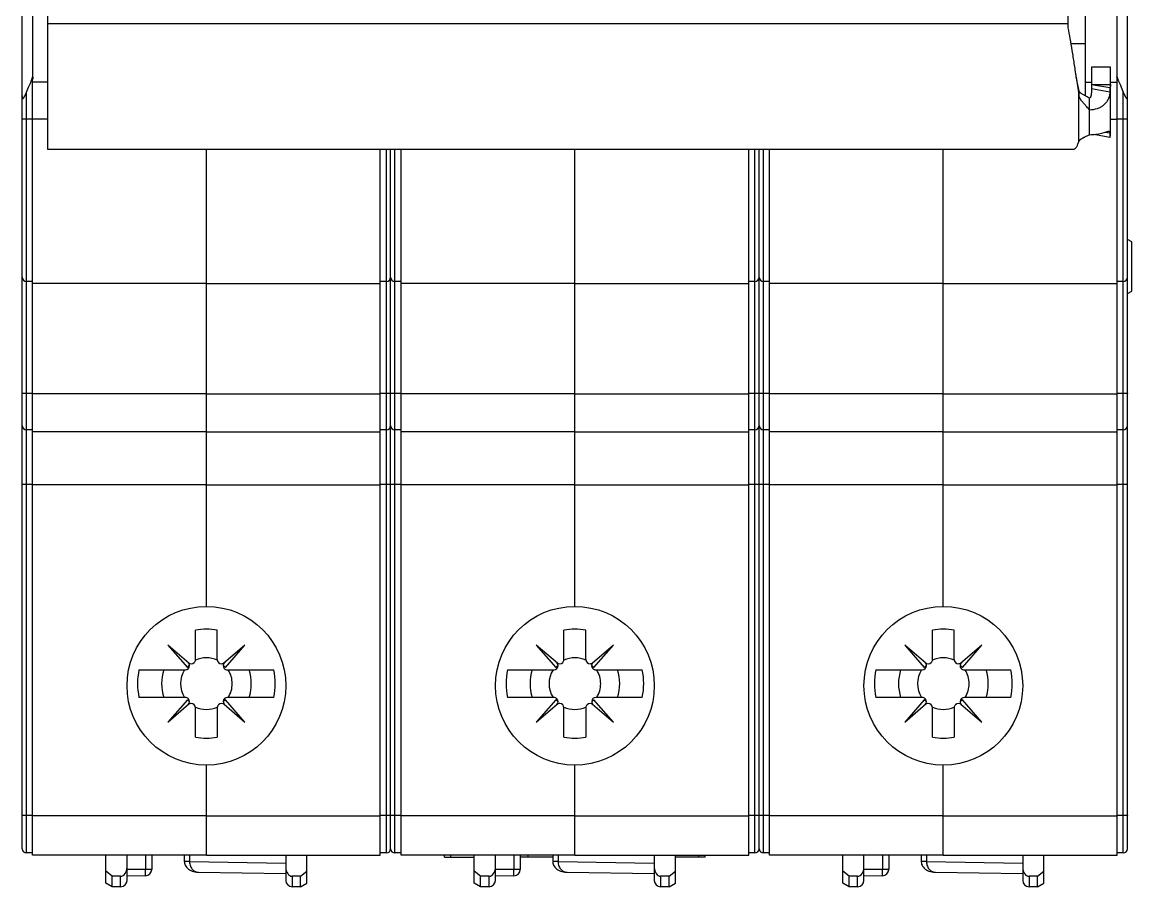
# Model space of a CAD drawing. Header units: millimetres. Extents: x 333.3 to 385.7, y 175.8 to 263.8.
# Drawn here: x 333.3 to 385.7, y 175.8 to 216.7 of the extents above; entities that cross this region are included whole.
import ezdxf

# ---------------------------------------------------------------- set-up
doc = ezdxf.new("R2010")
doc.units = ezdxf.units.MM
doc.header["$MEASUREMENT"] = 0
doc.layers.get('0').update_dxf_attribs({"lineweight": 0})
for name, color, linetype, lineweight in [('02_PLANES', 7, 'Continuous', 0), ('03_AXES', 7, 'Continuous', 0), ('09_ROUNDS', 7, 'Continuous', 0), ('10_CHAMFER', 7, 'Continuous', 0)]:
    doc.layers.add(name, color=color, linetype=linetype, lineweight=lineweight)

msp = doc.modelspace()

# ---------------------------------------------------------------- linework, layer by layer
at = {"color": 7, "lineweight": 25}
for p, q in [((333.338, 177.598), (333.338, 261.998)), ((333.838, 214.072), (333.838, 225.523)), ((382.738, 216.575), (334.538, 216.575)), ((383.838, 214.534), (383.838, 213.716)), ((384.738, 214.534), (383.838, 214.534)), ((333.828, 213.915), (333.787, 213.915)), ((333.828, 177.298), (333.828, 214.058)), ((334.538, 213.824), (333.828, 213.824)), ((333.538, 177.398), (333.538, 213.343)), ((383.238, 213.226), (383.238, 213.447)), ((383.246, 213.416), (383.238, 213.447)), ((383.246, 213.181), (383.246, 213.416)), ((383.835, 213.698), (383.835, 213.504)), ((384.7, 213.544), (383.835, 213.698)), ((384.7, 213.349), (383.835, 213.504)), ((383.838, 213.716), (384.738, 213.716)), ((383.738, 212.503), (383.738, 213.07)), ((333.828, 212.067), (333.538, 212.067)), ((334.538, 212.063), (333.828, 212.063)), ((384.7, 211.212), (383.946, 211.347)), ((384.7, 211.406), (384.465, 211.448)), ((350.738, 177.598), (350.738, 210.66)), ((350.938, 177.398), (350.938, 210.66)), ((351.228, 177.298), (351.228, 210.66)), ((368.138, 177.598), (368.138, 210.66)), ((368.338, 177.398), (368.338, 210.66)), ((368.628, 177.298), (368.628, 210.66)), ((333.828, 204.398), (333.538, 204.398)), ((351.228, 204.398), (350.938, 204.398)), ((368.628, 204.398), (368.338, 204.398)), ((342.038, 204.298), (333.828, 204.298)), ((359.438, 204.298), (351.228, 204.298)), ((376.838, 204.298), (368.628, 204.298)), ((333.828, 199.101), (333.538, 199.101)), ((342.038, 199.09), (333.828, 199.09)), ((351.228, 199.101), (350.938, 199.101)), ((359.438, 199.09), (351.228, 199.09)), ((368.628, 199.101), (368.338, 199.101)), ((376.838, 199.09), (368.628, 199.09)), ((333.828, 197.398), (333.538, 197.398)), ((342.038, 197.298), (333.828, 197.298)), ((351.228, 197.398), (350.938, 197.398)), ((359.438, 197.298), (351.228, 197.298)), ((368.628, 197.398), (368.338, 197.398)), ((376.838, 197.298), (368.628, 197.298)), ((333.828, 194.801), (333.538, 194.801)), ((342.038, 194.798), (333.828, 194.798)), ((351.228, 194.801), (350.938, 194.801)), ((359.438, 194.798), (351.228, 194.798)), ((368.628, 194.801), (368.338, 194.801)), ((376.838, 194.798), (368.628, 194.798)), ((341.21, 186.359), (340.218, 187.219)), ((340.218, 187.219), (341.137, 186.158)), ((343.859, 187.219), (342.852, 186.346)), ((342.94, 186.158), (343.859, 187.219)), ((358.61, 186.359), (357.618, 187.219)), ((357.618, 187.219), (358.537, 186.158)), ((361.259, 187.219), (360.252, 186.346)), ((360.34, 186.158), (361.259, 187.219)), ((376.01, 186.359), (375.018, 187.219)), ((375.018, 187.219), (375.937, 186.158)), ((378.659, 187.219), (377.652, 186.346)), ((377.74, 186.158), (378.659, 187.219)), ((341.137, 186.158), (341.243, 186.264)), ((342.828, 186.27), (342.94, 186.158)), ((358.537, 186.158), (358.643, 186.264)), ((360.228, 186.27), (360.34, 186.158)), ((375.937, 186.158), (376.043, 186.264)), ((377.628, 186.27), (377.74, 186.158)), ((341.137, 184.638), (340.218, 183.577)), ((341.243, 184.532), (341.137, 184.638)), ((342.94, 184.638), (342.835, 184.532)), ((343.859, 183.577), (342.94, 184.638)), ((358.537, 184.638), (357.618, 183.577)), ((358.643, 184.532), (358.537, 184.638)), ((360.34, 184.638), (360.235, 184.532)), ((361.259, 183.577), (360.34, 184.638)), ((375.937, 184.638), (375.018, 183.577)), ((376.043, 184.532), (375.937, 184.638)), ((377.74, 184.638), (377.635, 184.532)), ((378.659, 183.577), (377.74, 184.638)), ((340.218, 183.577), (341.21, 184.437)), ((342.869, 184.436), (343.859, 183.577)), ((357.618, 183.577), (358.61, 184.437)), ((360.269, 184.436), (361.259, 183.577)), ((375.018, 183.577), (376.01, 184.437)), ((377.669, 184.436), (378.659, 183.577)), ((333.828, 179.165), (333.538, 179.165)), ((342.038, 179.158), (333.828, 179.158)), ((351.228, 179.165), (350.938, 179.165)), ((359.438, 179.158), (351.228, 179.158)), ((368.628, 179.165), (368.338, 179.165)), ((376.838, 179.158), (368.628, 179.158)), ((333.828, 177.398), (333.538, 177.398)), ((342.038, 177.298), (333.828, 177.298)), ((351.228, 177.398), (350.938, 177.398)), ((359.438, 177.298), (351.228, 177.298)), ((368.628, 177.398), (368.338, 177.398)), ((376.838, 177.298), (368.628, 177.298))]:
    msp.add_line(p, q, dxfattribs=at)
at = {"color": 3, "lineweight": 25}
for p, q in [((334.538, 218.078), (334.538, 210.66)), ((382.738, 216.39), (382.738, 218.078)), ((384.738, 211.384), (384.738, 214.534)), ((384.7, 213.544), (384.7, 213.349)), ((383.246, 213.181), (383.238, 213.226)), ((383.238, 211.01), (383.238, 213.226)), ((383.738, 211.338), (383.738, 212.503)), ((384.7, 211.406), (384.7, 211.212)), ((334.538, 210.66), (383.01, 210.66))]:
    msp.add_line(p, q, dxfattribs=at)
for points, knots in [([(383.115, 214.06), (383.084, 214.273), (383.052, 214.486), (383.021, 214.698), (382.99, 214.903), (382.959, 215.108), (382.927, 215.313), (382.897, 215.504), (382.866, 215.694), (382.833, 215.884), (382.803, 216.053), (382.772, 216.222), (382.738, 216.39)], [0, 0, 0, 0, 1, 1, 1, 2, 2, 2, 3, 3, 3, 4, 4, 4, 4]), ([(384.7, 213.349), (384.7, 213.336), (384.7, 213.323), (384.699, 213.31), (384.698, 213.296), (384.696, 213.282), (384.694, 213.267), (384.69, 213.237), (384.685, 213.207), (384.678, 213.177), (384.671, 213.147), (384.662, 213.118), (384.652, 213.089), (384.642, 213.061), (384.631, 213.033), (384.618, 213.006), (384.593, 212.953), (384.563, 212.903), (384.527, 212.857), (384.491, 212.812), (384.451, 212.77), (384.407, 212.733), (384.362, 212.695), (384.314, 212.662), (384.263, 212.634), (384.21, 212.605), (384.156, 212.581), (384.099, 212.562), (383.983, 212.523), (383.86, 212.503), (383.738, 212.503)], [0, 0, 0, 0, 1, 1, 1, 2, 2, 2, 3, 3, 3, 4, 4, 4, 5, 5, 5, 6, 6, 6, 7, 7, 7, 8, 8, 8, 9, 9, 9, 10, 10, 10, 10]), ([(384.738, 213.716), (384.738, 213.687), (384.735, 213.657), (384.729, 213.629), (384.722, 213.599), (384.713, 213.571), (384.7, 213.544)], [0, 0, 0, 0, 1, 1, 1, 2, 2, 2, 2]), ([(383.738, 212.503), (383.709, 212.54), (383.68, 212.577), (383.65, 212.613), (383.63, 212.636), (383.61, 212.66), (383.59, 212.683), (383.577, 212.698), (383.564, 212.713), (383.55, 212.728), (383.541, 212.739), (383.531, 212.75), (383.522, 212.76), (383.51, 212.773), (383.498, 212.787), (383.487, 212.8), (383.47, 212.819), (383.454, 212.838), (383.437, 212.857), (383.422, 212.874), (383.407, 212.892), (383.392, 212.909), (383.386, 212.916), (383.381, 212.922), (383.376, 212.928), (383.372, 212.933), (383.367, 212.938), (383.363, 212.943), (383.355, 212.954), (383.347, 212.964), (383.339, 212.975), (383.331, 212.987), (383.322, 212.998), (383.315, 213.01), (383.309, 213.02), (383.303, 213.03), (383.297, 213.04), (383.291, 213.052), (383.284, 213.065), (383.279, 213.077), (383.273, 213.09), (383.268, 213.103), (383.263, 213.116), (383.26, 213.125), (383.256, 213.134), (383.254, 213.144), (383.252, 213.151), (383.25, 213.158), (383.249, 213.165), (383.248, 213.17), (383.247, 213.176), (383.246, 213.181)], [0, 0, 0, 0, 1, 1, 1, 2, 2, 2, 3, 3, 3, 4, 4, 4, 5, 5, 5, 6, 6, 6, 7, 7, 7, 8, 8, 8, 9, 9, 9, 10, 10, 10, 11, 11, 11, 12, 12, 12, 13, 13, 13, 14, 14, 14, 15, 15, 15, 16, 16, 16, 17, 17, 17, 17]), ([(383.246, 211.031), (383.251, 211.044), (383.258, 211.056), (383.267, 211.067), (383.273, 211.075), (383.279, 211.081), (383.285, 211.088), (383.292, 211.095), (383.299, 211.101), (383.306, 211.107), (383.313, 211.113), (383.32, 211.118), (383.327, 211.123), (383.335, 211.128), (383.342, 211.134), (383.35, 211.139), (383.36, 211.145), (383.369, 211.15), (383.378, 211.155), (383.389, 211.161), (383.399, 211.167), (383.409, 211.173), (383.421, 211.179), (383.432, 211.186), (383.444, 211.192), (383.455, 211.198), (383.466, 211.204), (383.477, 211.209), (383.485, 211.214), (383.494, 211.218), (383.502, 211.222), (383.51, 211.226), (383.518, 211.23), (383.526, 211.234), (383.546, 211.244), (383.567, 211.255), (383.588, 211.265), (383.638, 211.29), (383.688, 211.314), (383.738, 211.338)], [0, 0, 0, 0, 1, 1, 1, 2, 2, 2, 3, 3, 3, 4, 4, 4, 5, 5, 5, 6, 6, 6, 7, 7, 7, 8, 8, 8, 9, 9, 9, 10, 10, 10, 11, 11, 11, 12, 12, 12, 13, 13, 13, 13]), ([(383.738, 211.338), (383.79, 211.338), (383.842, 211.339), (383.893, 211.343), (383.943, 211.346), (383.993, 211.35), (384.043, 211.356), (384.091, 211.362), (384.139, 211.37), (384.186, 211.378), (384.23, 211.387), (384.273, 211.396), (384.317, 211.407), (384.356, 211.416), (384.394, 211.427), (384.433, 211.438), (384.465, 211.448), (384.498, 211.459), (384.531, 211.469), (384.545, 211.474), (384.558, 211.478), (384.572, 211.483), (384.584, 211.486), (384.596, 211.49), (384.609, 211.493), (384.619, 211.496), (384.629, 211.498), (384.639, 211.499), (384.648, 211.5), (384.656, 211.5), (384.664, 211.498)], [0, 0, 0, 0, 1, 1, 1, 2, 2, 2, 3, 3, 3, 4, 4, 4, 5, 5, 5, 6, 6, 6, 7, 7, 7, 8, 8, 8, 9, 9, 9, 10, 10, 10, 10]), ([(384.664, 211.498), (384.67, 211.496), (384.675, 211.494), (384.679, 211.49), (384.684, 211.486), (384.688, 211.48), (384.691, 211.474), (384.692, 211.47), (384.694, 211.466), (384.695, 211.462), (384.696, 211.457), (384.697, 211.452), (384.698, 211.446), (384.7, 211.433), (384.7, 211.42), (384.7, 211.406)], [0, 0, 0, 0, 1, 1, 1, 2, 2, 2, 3, 3, 3, 4, 4, 4, 5, 5, 5, 5]), ([(384.7, 211.212), (384.713, 211.239), (384.722, 211.268), (384.729, 211.297), (384.735, 211.326), (384.738, 211.355), (384.738, 211.384)], [0, 0, 0, 0, 1, 1, 1, 2, 2, 2, 2]), ([(383.01, 210.66), (383.02, 210.66), (383.03, 210.662), (383.039, 210.666), (383.049, 210.67), (383.059, 210.676), (383.067, 210.683), (383.078, 210.691), (383.087, 210.7), (383.096, 210.71), (383.106, 210.722), (383.116, 210.735), (383.124, 210.749), (383.135, 210.765), (383.144, 210.781), (383.153, 210.798), (383.163, 210.818), (383.173, 210.838), (383.181, 210.858), (383.192, 210.882), (383.201, 210.905), (383.21, 210.929), (383.22, 210.956), (383.229, 210.983), (383.238, 211.01)], [0, 0, 0, 0, 1, 1, 1, 2, 2, 2, 3, 3, 3, 4, 4, 4, 5, 5, 5, 6, 6, 6, 7, 7, 7, 8, 8, 8, 8])]:
    msp.add_open_spline(points, degree=3, knots=knots, dxfattribs=at)
at = {"color": 7, "lineweight": 25}
for points, knots in [([(333.538, 213.343), (333.582, 213.454), (333.63, 213.563), (333.678, 213.672), (333.698, 213.716), (333.718, 213.761), (333.739, 213.805), (333.755, 213.842), (333.772, 213.879), (333.787, 213.915)], [0, 0, 0, 0, 1, 1, 1, 2, 2, 2, 3, 3, 3, 3]), ([(333.787, 213.915), (333.792, 213.927), (333.797, 213.938), (333.801, 213.95), (333.813, 213.985), (333.822, 214.021), (333.828, 214.058)], [0, 0, 0, 0, 1, 1, 1, 2, 2, 2, 2]), ([(333.838, 214.072), (333.838, 214.061), (333.838, 214.05), (333.838, 214.04), (333.837, 214.008), (333.834, 213.977), (333.828, 213.946)], [0, 0, 0, 0, 1, 1, 1, 2, 2, 2, 2]), ([(383.238, 213.447), (383.228, 213.497), (383.218, 213.548), (383.208, 213.598), (383.176, 213.752), (383.146, 213.906), (383.115, 214.06)], [0, 0, 0, 0, 1, 1, 1, 2, 2, 2, 2]), ([(333.338, 213.192), (333.338, 213.166), (333.339, 213.14), (333.343, 213.114), (333.345, 213.102), (333.348, 213.09), (333.352, 213.078), (333.354, 213.073), (333.356, 213.068), (333.359, 213.064), (333.362, 213.06), (333.365, 213.057), (333.369, 213.055), (333.37, 213.054), (333.372, 213.053), (333.374, 213.053), (333.376, 213.053), (333.377, 213.053), (333.379, 213.053), (333.383, 213.054), (333.386, 213.055), (333.389, 213.057), (333.393, 213.059), (333.396, 213.062), (333.399, 213.064), (333.402, 213.067), (333.405, 213.07), (333.407, 213.074), (333.41, 213.077), (333.413, 213.081), (333.416, 213.084), (333.418, 213.088), (333.421, 213.092), (333.424, 213.096), (333.429, 213.104), (333.434, 213.112), (333.439, 213.12), (333.443, 213.129), (333.448, 213.138), (333.453, 213.147), (333.457, 213.155), (333.462, 213.165), (333.466, 213.174), (333.47, 213.183), (333.475, 213.192), (333.479, 213.201), (333.483, 213.21), (333.487, 213.22), (333.491, 213.229), (333.5, 213.248), (333.508, 213.267), (333.515, 213.286), (333.523, 213.305), (333.531, 213.324), (333.538, 213.343)], [0, 0, 0, 0, 1, 1, 1, 2, 2, 2, 3, 3, 3, 4, 4, 4, 5, 5, 5, 6, 6, 6, 7, 7, 7, 8, 8, 8, 9, 9, 9, 10, 10, 10, 11, 11, 11, 12, 12, 12, 13, 13, 13, 14, 14, 14, 15, 15, 15, 16, 16, 16, 17, 17, 17, 18, 18, 18, 18]), ([(383.738, 213.07), (383.702, 213.091), (383.666, 213.111), (383.629, 213.131), (383.609, 213.141), (383.589, 213.152), (383.569, 213.163), (383.556, 213.169), (383.544, 213.176), (383.532, 213.182), (383.515, 213.191), (383.498, 213.199), (383.482, 213.208), (383.461, 213.219), (383.44, 213.231), (383.419, 213.242), (383.403, 213.251), (383.387, 213.26), (383.371, 213.269), (383.361, 213.276), (383.35, 213.282), (383.34, 213.29), (383.333, 213.295), (383.326, 213.301), (383.319, 213.306), (383.313, 213.311), (383.308, 213.316), (383.302, 213.322), (383.298, 213.326), (383.294, 213.33), (383.29, 213.335), (383.286, 213.338), (383.283, 213.342), (383.28, 213.346), (383.278, 213.35), (383.275, 213.353), (383.273, 213.356), (383.267, 213.365), (383.262, 213.375), (383.257, 213.384), (383.254, 213.39), (383.251, 213.397), (383.249, 213.403), (383.248, 213.405), (383.247, 213.408), (383.247, 213.41), (383.247, 213.412), (383.246, 213.414), (383.246, 213.416)], [0, 0, 0, 0, 1, 1, 1, 2, 2, 2, 3, 3, 3, 4, 4, 4, 5, 5, 5, 6, 6, 6, 7, 7, 7, 8, 8, 8, 9, 9, 9, 10, 10, 10, 11, 11, 11, 12, 12, 12, 13, 13, 13, 14, 14, 14, 15, 15, 15, 16, 16, 16, 16]), ([(383.835, 213.504), (383.835, 213.468), (383.834, 213.433), (383.833, 213.397), (383.833, 213.378), (383.832, 213.36), (383.831, 213.341), (383.83, 213.322), (383.829, 213.303), (383.827, 213.284), (383.825, 213.265), (383.823, 213.245), (383.821, 213.226), (383.819, 213.216), (383.817, 213.206), (383.816, 213.196), (383.814, 213.186), (383.811, 213.177), (383.809, 213.167), (383.806, 213.157), (383.803, 213.147), (383.8, 213.137), (383.796, 213.128), (383.792, 213.118), (383.787, 213.109), (383.784, 213.104), (383.782, 213.1), (383.779, 213.095), (383.775, 213.091), (383.772, 213.087), (383.768, 213.083), (383.764, 213.08), (383.76, 213.076), (383.755, 213.074), (383.75, 213.071), (383.744, 213.07), (383.738, 213.07)], [0, 0, 0, 0, 1, 1, 1, 2, 2, 2, 3, 3, 3, 4, 4, 4, 5, 5, 5, 6, 6, 6, 7, 7, 7, 8, 8, 8, 9, 9, 9, 10, 10, 10, 11, 11, 11, 12, 12, 12, 12]), ([(383.838, 213.716), (383.838, 213.714), (383.838, 213.713), (383.838, 213.711), (383.838, 213.707), (383.836, 213.702), (383.835, 213.698)], [0, 0, 0, 0, 1, 1, 1, 2, 2, 2, 2]), ([(333.538, 212.067), (333.525, 212.067), (333.512, 212.067), (333.499, 212.067), (333.487, 212.067), (333.474, 212.067), (333.462, 212.067), (333.45, 212.067), (333.439, 212.068), (333.427, 212.068), (333.417, 212.068), (333.407, 212.068), (333.397, 212.069), (333.393, 212.069), (333.388, 212.069), (333.384, 212.069), (333.38, 212.07), (333.376, 212.07), (333.372, 212.07), (333.369, 212.07), (333.365, 212.07), (333.362, 212.071), (333.359, 212.071), (333.356, 212.071), (333.354, 212.071), (333.351, 212.072), (333.349, 212.072), (333.347, 212.072), (333.345, 212.072), (333.344, 212.073), (333.342, 212.073), (333.341, 212.073), (333.341, 212.073), (333.339, 212.074), (333.339, 212.074), (333.338, 212.074), (333.338, 212.074)], [0, 0, 0, 0, 1, 1, 1, 2, 2, 2, 3, 3, 3, 4, 4, 4, 5, 5, 5, 6, 6, 6, 7, 7, 7, 8, 8, 8, 9, 9, 9, 10, 10, 10, 11, 11, 11, 12, 12, 12, 12]), ([(333.538, 199.101), (333.513, 199.101), (333.487, 199.101), (333.462, 199.102), (333.45, 199.103), (333.439, 199.103), (333.427, 199.104), (333.417, 199.105), (333.407, 199.106), (333.397, 199.107), (333.389, 199.108), (333.38, 199.109), (333.372, 199.11), (333.366, 199.111), (333.36, 199.112), (333.354, 199.113), (333.351, 199.114), (333.349, 199.115), (333.347, 199.115), (333.345, 199.116), (333.344, 199.117), (333.342, 199.117), (333.341, 199.118), (333.34, 199.118), (333.339, 199.119), (333.339, 199.12), (333.338, 199.121), (333.338, 199.121)], [0, 0, 0, 0, 1, 1, 1, 2, 2, 2, 3, 3, 3, 4, 4, 4, 5, 5, 5, 6, 6, 6, 7, 7, 7, 8, 8, 8, 9, 9, 9, 9]), ([(350.938, 199.101), (350.913, 199.101), (350.887, 199.101), (350.862, 199.102), (350.85, 199.103), (350.839, 199.103), (350.827, 199.104), (350.817, 199.105), (350.807, 199.106), (350.797, 199.107), (350.789, 199.108), (350.78, 199.109), (350.772, 199.11), (350.766, 199.111), (350.76, 199.112), (350.754, 199.113), (350.751, 199.114), (350.749, 199.115), (350.747, 199.115), (350.745, 199.116), (350.744, 199.117), (350.742, 199.117), (350.741, 199.118), (350.74, 199.118), (350.739, 199.119), (350.739, 199.12), (350.738, 199.121), (350.738, 199.121)], [0, 0, 0, 0, 1, 1, 1, 2, 2, 2, 3, 3, 3, 4, 4, 4, 5, 5, 5, 6, 6, 6, 7, 7, 7, 8, 8, 8, 9, 9, 9, 9]), ([(368.338, 199.101), (368.313, 199.101), (368.287, 199.101), (368.262, 199.102), (368.25, 199.103), (368.239, 199.103), (368.227, 199.104), (368.217, 199.105), (368.207, 199.106), (368.197, 199.107), (368.189, 199.108), (368.18, 199.109), (368.172, 199.11), (368.166, 199.111), (368.16, 199.112), (368.154, 199.113), (368.151, 199.114), (368.149, 199.115), (368.147, 199.115), (368.145, 199.116), (368.144, 199.117), (368.142, 199.117), (368.141, 199.118), (368.14, 199.118), (368.139, 199.119), (368.139, 199.12), (368.138, 199.121), (368.138, 199.121)], [0, 0, 0, 0, 1, 1, 1, 2, 2, 2, 3, 3, 3, 4, 4, 4, 5, 5, 5, 6, 6, 6, 7, 7, 7, 8, 8, 8, 9, 9, 9, 9]), ([(333.538, 194.801), (333.525, 194.801), (333.512, 194.801), (333.499, 194.801), (333.487, 194.802), (333.474, 194.802), (333.462, 194.802), (333.45, 194.802), (333.439, 194.802), (333.427, 194.803), (333.417, 194.803), (333.407, 194.803), (333.397, 194.803), (333.393, 194.804), (333.388, 194.804), (333.384, 194.804), (333.38, 194.804), (333.376, 194.804), (333.372, 194.804), (333.369, 194.805), (333.365, 194.805), (333.362, 194.805), (333.359, 194.805), (333.356, 194.805), (333.354, 194.806), (333.351, 194.806), (333.349, 194.806), (333.347, 194.806), (333.345, 194.806), (333.344, 194.807), (333.342, 194.807), (333.341, 194.807), (333.341, 194.807), (333.339, 194.808), (333.339, 194.808), (333.338, 194.808), (333.338, 194.808)], [0, 0, 0, 0, 1, 1, 1, 2, 2, 2, 3, 3, 3, 4, 4, 4, 5, 5, 5, 6, 6, 6, 7, 7, 7, 8, 8, 8, 9, 9, 9, 10, 10, 10, 11, 11, 11, 12, 12, 12, 12]), ([(350.938, 194.801), (350.925, 194.801), (350.912, 194.801), (350.899, 194.801), (350.887, 194.802), (350.874, 194.802), (350.862, 194.802), (350.85, 194.802), (350.839, 194.802), (350.827, 194.803), (350.817, 194.803), (350.807, 194.803), (350.797, 194.803), (350.793, 194.804), (350.788, 194.804), (350.784, 194.804), (350.78, 194.804), (350.776, 194.804), (350.772, 194.804), (350.769, 194.805), (350.765, 194.805), (350.762, 194.805), (350.759, 194.805), (350.756, 194.805), (350.754, 194.806), (350.751, 194.806), (350.749, 194.806), (350.747, 194.806), (350.745, 194.806), (350.744, 194.807), (350.742, 194.807), (350.741, 194.807), (350.741, 194.807), (350.739, 194.808), (350.739, 194.808), (350.738, 194.808), (350.738, 194.808)], [0, 0, 0, 0, 1, 1, 1, 2, 2, 2, 3, 3, 3, 4, 4, 4, 5, 5, 5, 6, 6, 6, 7, 7, 7, 8, 8, 8, 9, 9, 9, 10, 10, 10, 11, 11, 11, 12, 12, 12, 12]), ([(368.338, 194.801), (368.325, 194.801), (368.312, 194.801), (368.299, 194.801), (368.287, 194.802), (368.274, 194.802), (368.262, 194.802), (368.25, 194.802), (368.239, 194.802), (368.227, 194.803), (368.217, 194.803), (368.207, 194.803), (368.197, 194.803), (368.193, 194.804), (368.188, 194.804), (368.184, 194.804), (368.18, 194.804), (368.176, 194.804), (368.172, 194.804), (368.169, 194.805), (368.165, 194.805), (368.162, 194.805), (368.159, 194.805), (368.156, 194.805), (368.154, 194.806), (368.151, 194.806), (368.149, 194.806), (368.147, 194.806), (368.145, 194.806), (368.144, 194.807), (368.142, 194.807), (368.141, 194.807), (368.141, 194.807), (368.139, 194.808), (368.139, 194.808), (368.138, 194.808), (368.138, 194.808)], [0, 0, 0, 0, 1, 1, 1, 2, 2, 2, 3, 3, 3, 4, 4, 4, 5, 5, 5, 6, 6, 6, 7, 7, 7, 8, 8, 8, 9, 9, 9, 10, 10, 10, 11, 11, 11, 12, 12, 12, 12]), ([(341.043, 186.048), (341.154, 186.048), (341.243, 186.137), (341.243, 186.248), (341.243, 186.302), (341.222, 186.353), (341.183, 186.391)], [0, 0, 0, 0, 1, 1, 1, 2, 2, 2, 2]), ([(342.89, 186.394), (342.809, 186.318), (342.805, 186.192), (342.881, 186.111), (342.918, 186.071), (342.971, 186.048), (343.027, 186.048)], [0, 0, 0, 0, 1, 1, 1, 2, 2, 2, 2]), ([(358.443, 186.048), (358.554, 186.048), (358.643, 186.137), (358.643, 186.248), (358.643, 186.302), (358.622, 186.353), (358.583, 186.391)], [0, 0, 0, 0, 1, 1, 1, 2, 2, 2, 2]), ([(360.29, 186.394), (360.209, 186.318), (360.205, 186.192), (360.281, 186.111), (360.318, 186.071), (360.371, 186.048), (360.427, 186.048)], [0, 0, 0, 0, 1, 1, 1, 2, 2, 2, 2]), ([(375.843, 186.048), (375.954, 186.048), (376.043, 186.137), (376.043, 186.248), (376.043, 186.302), (376.022, 186.353), (375.983, 186.391)], [0, 0, 0, 0, 1, 1, 1, 2, 2, 2, 2]), ([(377.69, 186.394), (377.609, 186.318), (377.605, 186.192), (377.681, 186.111), (377.718, 186.071), (377.771, 186.048), (377.827, 186.048)], [0, 0, 0, 0, 1, 1, 1, 2, 2, 2, 2]), ([(341.183, 184.405), (341.262, 184.482), (341.264, 184.609), (341.186, 184.688), (341.149, 184.726), (341.097, 184.748), (341.043, 184.748)], [0, 0, 0, 0, 1, 1, 1, 2, 2, 2, 2]), ([(343.034, 184.748), (342.924, 184.748), (342.834, 184.658), (342.834, 184.548), (342.834, 184.494), (342.856, 184.443), (342.894, 184.405)], [0, 0, 0, 0, 1, 1, 1, 2, 2, 2, 2]), ([(358.583, 184.405), (358.662, 184.482), (358.664, 184.609), (358.586, 184.688), (358.549, 184.726), (358.497, 184.748), (358.443, 184.748)], [0, 0, 0, 0, 1, 1, 1, 2, 2, 2, 2]), ([(360.434, 184.748), (360.324, 184.748), (360.234, 184.658), (360.234, 184.548), (360.234, 184.494), (360.256, 184.443), (360.294, 184.405)], [0, 0, 0, 0, 1, 1, 1, 2, 2, 2, 2]), ([(375.983, 184.405), (376.062, 184.482), (376.064, 184.609), (375.986, 184.688), (375.949, 184.726), (375.897, 184.748), (375.843, 184.748)], [0, 0, 0, 0, 1, 1, 1, 2, 2, 2, 2]), ([(377.834, 184.748), (377.724, 184.748), (377.634, 184.658), (377.634, 184.548), (377.634, 184.494), (377.656, 184.443), (377.694, 184.405)], [0, 0, 0, 0, 1, 1, 1, 2, 2, 2, 2]), ([(333.538, 179.165), (333.525, 179.165), (333.512, 179.165), (333.499, 179.166), (333.487, 179.166), (333.474, 179.166), (333.462, 179.166), (333.45, 179.167), (333.439, 179.167), (333.427, 179.168), (333.417, 179.168), (333.407, 179.169), (333.397, 179.169), (333.389, 179.17), (333.38, 179.171), (333.372, 179.172), (333.366, 179.172), (333.36, 179.173), (333.354, 179.174), (333.351, 179.174), (333.349, 179.175), (333.347, 179.175), (333.345, 179.176), (333.344, 179.176), (333.342, 179.177), (333.341, 179.177), (333.34, 179.177), (333.339, 179.178), (333.339, 179.178), (333.338, 179.179), (333.338, 179.179)], [0, 0, 0, 0, 1, 1, 1, 2, 2, 2, 3, 3, 3, 4, 4, 4, 5, 5, 5, 6, 6, 6, 7, 7, 7, 8, 8, 8, 9, 9, 9, 10, 10, 10, 10]), ([(350.938, 179.165), (350.925, 179.165), (350.912, 179.165), (350.899, 179.166), (350.887, 179.166), (350.874, 179.166), (350.862, 179.166), (350.85, 179.167), (350.839, 179.167), (350.827, 179.168), (350.817, 179.168), (350.807, 179.169), (350.797, 179.169), (350.789, 179.17), (350.78, 179.171), (350.772, 179.172), (350.766, 179.172), (350.76, 179.173), (350.754, 179.174), (350.751, 179.174), (350.749, 179.175), (350.747, 179.175), (350.745, 179.176), (350.744, 179.176), (350.742, 179.177), (350.741, 179.177), (350.74, 179.177), (350.739, 179.178), (350.739, 179.178), (350.738, 179.179), (350.738, 179.179)], [0, 0, 0, 0, 1, 1, 1, 2, 2, 2, 3, 3, 3, 4, 4, 4, 5, 5, 5, 6, 6, 6, 7, 7, 7, 8, 8, 8, 9, 9, 9, 10, 10, 10, 10]), ([(368.338, 179.165), (368.325, 179.165), (368.312, 179.165), (368.299, 179.166), (368.287, 179.166), (368.274, 179.166), (368.262, 179.166), (368.25, 179.167), (368.239, 179.167), (368.227, 179.168), (368.217, 179.168), (368.207, 179.169), (368.197, 179.169), (368.189, 179.17), (368.18, 179.171), (368.172, 179.172), (368.166, 179.172), (368.16, 179.173), (368.154, 179.174), (368.151, 179.174), (368.149, 179.175), (368.147, 179.175), (368.145, 179.176), (368.144, 179.176), (368.142, 179.177), (368.141, 179.177), (368.14, 179.177), (368.139, 179.178), (368.139, 179.178), (368.138, 179.179), (368.138, 179.179)], [0, 0, 0, 0, 1, 1, 1, 2, 2, 2, 3, 3, 3, 4, 4, 4, 5, 5, 5, 6, 6, 6, 7, 7, 7, 8, 8, 8, 9, 9, 9, 10, 10, 10, 10])]:
    msp.add_open_spline(points, degree=3, knots=knots, dxfattribs=at)
at = {"color": 3, "lineweight": 25}
for points in [[(383.115, 214.06), (383.155, 213.782), (383.196, 213.504), (383.238, 213.226)], [(383.238, 211.01), (383.241, 211.017), (383.244, 211.024), (383.246, 211.031)]]:
    msp.add_open_spline(points, degree=3, dxfattribs=at)
at = {"color": 7, "lineweight": 25}
for points in [[(333.338, 204.598), (333.338, 204.487), (333.428, 204.398), (333.538, 204.398)], [(350.738, 204.598), (350.738, 204.487), (350.828, 204.398), (350.938, 204.398)], [(368.138, 204.598), (368.138, 204.487), (368.228, 204.398), (368.338, 204.398)], [(333.338, 197.598), (333.338, 197.487), (333.428, 197.398), (333.538, 197.398)], [(350.738, 197.598), (350.738, 197.487), (350.828, 197.398), (350.938, 197.398)], [(368.138, 197.598), (368.138, 197.487), (368.228, 197.398), (368.338, 197.398)], [(342.553, 187.921), (342.214, 187.99), (341.863, 187.99), (341.523, 187.921)], [(359.953, 187.921), (359.614, 187.99), (359.263, 187.99), (358.923, 187.921)], [(377.353, 187.921), (377.014, 187.99), (376.663, 187.99), (376.323, 187.921)], [(340.021, 186.048), (339.885, 185.625), (339.885, 185.17), (340.021, 184.748)], [(341.006, 186.048), (340.756, 185.651), (340.756, 185.145), (341.006, 184.748)], [(343.258, 185.398), (343.258, 185.628), (343.193, 185.853), (343.071, 186.048)], [(357.421, 186.048), (357.285, 185.625), (357.285, 185.17), (357.421, 184.748)], [(358.406, 186.048), (358.156, 185.651), (358.156, 185.145), (358.406, 184.748)], [(360.658, 185.398), (360.658, 185.628), (360.593, 185.853), (360.471, 186.048)], [(374.821, 186.048), (374.685, 185.625), (374.685, 185.17), (374.821, 184.748)], [(375.806, 186.048), (375.556, 185.651), (375.556, 185.145), (375.806, 184.748)], [(378.058, 185.398), (378.058, 185.628), (377.993, 185.853), (377.871, 186.048)], [(341.523, 182.875), (341.863, 182.805), (342.214, 182.805), (342.553, 182.875)], [(358.923, 182.875), (359.263, 182.805), (359.614, 182.805), (359.953, 182.875)], [(376.323, 182.875), (376.663, 182.805), (377.014, 182.805), (377.353, 182.875)], [(333.338, 177.598), (333.338, 177.487), (333.428, 177.398), (333.538, 177.398)], [(350.738, 177.598), (350.738, 177.487), (350.828, 177.398), (350.938, 177.398)], [(368.138, 177.598), (368.138, 177.487), (368.228, 177.398), (368.338, 177.398)]]:
    msp.add_open_spline(points, degree=3, dxfattribs=at)
at = {"layer": '02_PLANES', "color": 7, "lineweight": 25}
for p, q in [((353.288, 177.198), (353.288, 177.298)), ((353.288, 177.198), (354.688, 177.198)), ((353.588, 177.198), (353.588, 177.298)), ((358.395, 177.198), (356.858, 177.198)), ((357.238, 177.198), (357.238, 177.298))]:
    msp.add_line(p, q, dxfattribs=at)
at = {"layer": '03_AXES', "color": 7, "lineweight": 25}
for p, q in [((385.538, 177.598), (385.538, 261.998)), ((385.038, 225.523), (385.038, 214.072)), ((383.538, 213.824), (383.838, 213.824)), ((384.738, 213.824), (385.048, 213.824)), ((385.048, 177.298), (385.048, 214.058)), ((385.089, 213.915), (385.048, 213.915)), ((385.338, 177.398), (385.338, 213.343)), ((384.738, 212.063), (385.048, 212.063)), ((385.338, 212.067), (385.048, 212.067)), ((342.038, 189.048), (342.038, 210.66)), ((350.248, 177.298), (350.248, 210.66)), ((350.538, 177.398), (350.538, 210.66)), ((350.738, 177.598), (350.738, 210.66)), ((359.438, 189.048), (359.438, 210.66)), ((367.648, 177.298), (367.648, 210.66)), ((367.938, 177.398), (367.938, 210.66)), ((368.138, 177.598), (368.138, 210.66)), ((376.838, 189.048), (376.838, 210.66)), ((350.538, 204.398), (350.248, 204.398)), ((367.938, 204.398), (367.648, 204.398)), ((385.338, 204.398), (385.048, 204.398)), ((342.038, 204.298), (350.248, 204.298)), ((359.438, 204.298), (367.648, 204.298)), ((376.838, 204.298), (385.048, 204.298)), ((342.038, 199.09), (350.248, 199.09)), ((350.538, 199.101), (350.248, 199.101)), ((359.438, 199.09), (367.648, 199.09)), ((367.938, 199.101), (367.648, 199.101)), ((376.838, 199.09), (385.048, 199.09)), ((385.338, 199.101), (385.048, 199.101)), ((342.038, 197.298), (350.248, 197.298)), ((350.538, 197.398), (350.248, 197.398)), ((359.438, 197.298), (367.648, 197.298)), ((367.938, 197.398), (367.648, 197.398)), ((376.838, 197.298), (385.048, 197.298)), ((385.338, 197.398), (385.048, 197.398)), ((342.038, 194.798), (350.248, 194.798)), ((350.538, 194.801), (350.248, 194.801)), ((359.438, 194.798), (367.648, 194.798)), ((367.938, 194.801), (367.648, 194.801)), ((376.838, 194.798), (385.048, 194.798)), ((385.338, 194.801), (385.048, 194.801)), ((341.523, 186.533), (341.523, 187.921)), ((342.553, 186.54), (342.553, 187.921)), ((358.923, 186.533), (358.923, 187.921)), ((359.953, 186.54), (359.953, 187.921)), ((376.323, 186.533), (376.323, 187.921)), ((377.353, 186.54), (377.353, 187.921)), ((338.853, 186.048), (341.043, 186.048)), ((343.027, 186.048), (345.223, 186.048)), ((356.253, 186.048), (358.443, 186.048)), ((360.427, 186.048), (362.623, 186.048)), ((373.653, 186.048), (375.843, 186.048)), ((377.827, 186.048), (380.023, 186.048)), ((341.043, 184.748), (338.853, 184.748)), ((345.223, 184.748), (343.034, 184.748)), ((358.443, 184.748), (356.253, 184.748)), ((362.623, 184.748), (360.434, 184.748)), ((375.843, 184.748), (373.653, 184.748)), ((380.023, 184.748), (377.834, 184.748)), ((341.523, 182.875), (341.523, 184.262)), ((342.553, 184.263), (342.553, 182.875)), ((358.923, 182.875), (358.923, 184.262)), ((359.953, 184.263), (359.953, 182.875)), ((376.323, 182.875), (376.323, 184.262)), ((377.353, 184.263), (377.353, 182.875)), ((342.038, 177.298), (342.038, 181.548)), ((359.438, 177.298), (359.438, 181.548)), ((376.838, 177.298), (376.838, 181.548)), ((342.038, 179.158), (350.248, 179.158)), ((350.538, 179.165), (350.248, 179.165)), ((359.438, 179.158), (367.648, 179.158)), ((367.938, 179.165), (367.648, 179.165)), ((376.838, 179.158), (385.048, 179.158)), ((385.338, 179.165), (385.048, 179.165)), ((340.995, 177.298), (340.995, 176.991)), ((341.243, 177.298), (341.243, 176.991)), ((342.038, 177.298), (350.248, 177.298)), ((345.788, 177.298), (345.788, 176.098)), ((346.788, 175.971), (346.788, 177.298)), ((350.538, 177.398), (350.248, 177.398)), ((358.395, 177.298), (358.395, 176.991)), ((358.643, 177.298), (358.643, 176.991)), ((359.438, 177.298), (367.648, 177.298)), ((363.188, 177.298), (363.188, 176.098)), ((364.188, 175.971), (364.188, 177.298)), ((367.938, 177.398), (367.648, 177.398)), ((375.795, 177.298), (375.795, 176.991)), ((376.043, 177.298), (376.043, 176.991)), ((376.838, 177.298), (385.048, 177.298)), ((380.588, 177.298), (380.588, 176.098)), ((381.588, 175.971), (381.588, 177.298)), ((385.338, 177.398), (385.048, 177.398)), ((341.243, 176.991), (340.995, 176.991)), ((340.995, 176.991), (340.996, 176.971)), ((340.996, 176.971), (341.002, 176.92)), ((341.002, 176.92), (341.014, 176.869)), ((341.014, 176.869), (341.034, 176.818)), ((341.034, 176.818), (341.061, 176.769)), ((341.061, 176.769), (341.096, 176.721)), ((341.096, 176.721), (341.138, 176.676)), ((341.138, 176.676), (341.186, 176.635)), ((341.186, 176.635), (341.24, 176.599)), ((341.24, 176.599), (341.298, 176.567)), ((341.243, 176.991), (345.788, 176.922)), ((358.643, 176.991), (358.395, 176.991)), ((358.395, 176.991), (358.396, 176.971)), ((358.396, 176.971), (358.402, 176.92)), ((358.402, 176.92), (358.414, 176.869)), ((358.414, 176.869), (358.434, 176.818)), ((358.434, 176.818), (358.461, 176.769)), ((358.461, 176.769), (358.496, 176.721)), ((358.496, 176.721), (358.538, 176.676)), ((358.538, 176.676), (358.586, 176.635)), ((358.586, 176.635), (358.64, 176.599)), ((358.64, 176.599), (358.698, 176.567)), ((358.643, 176.991), (363.188, 176.922)), ((376.043, 176.991), (375.795, 176.991)), ((375.795, 176.991), (375.796, 176.971)), ((375.796, 176.971), (375.802, 176.92)), ((375.802, 176.92), (375.814, 176.869)), ((375.814, 176.869), (375.834, 176.818)), ((375.834, 176.818), (375.861, 176.769)), ((375.861, 176.769), (375.896, 176.721)), ((375.896, 176.721), (375.938, 176.676)), ((375.938, 176.676), (375.986, 176.635)), ((375.986, 176.635), (376.04, 176.599)), ((376.04, 176.599), (376.098, 176.567)), ((376.043, 176.991), (380.588, 176.922)), ((341.298, 176.567), (341.36, 176.541)), ((341.36, 176.541), (341.426, 176.519)), ((341.426, 176.519), (341.496, 176.502)), ((341.496, 176.502), (341.568, 176.491)), ((341.568, 176.491), (341.644, 176.485)), ((341.644, 176.485), (341.668, 176.484)), ((341.668, 176.484), (345.788, 176.422)), ((346.488, 176.298), (346.088, 176.298)), ((346.088, 176.298), (346.088, 175.798)), ((346.488, 176.298), (346.788, 176.543)), ((346.488, 175.798), (346.488, 176.298)), ((358.698, 176.567), (358.76, 176.541)), ((358.76, 176.541), (358.826, 176.519)), ((358.826, 176.519), (358.896, 176.502)), ((358.896, 176.502), (358.968, 176.491)), ((358.968, 176.491), (359.044, 176.485)), ((359.044, 176.485), (359.068, 176.484)), ((359.068, 176.484), (363.188, 176.422)), ((363.888, 176.298), (363.488, 176.298)), ((363.488, 176.298), (363.488, 175.798)), ((363.888, 176.298), (364.188, 176.543)), ((363.888, 175.798), (363.888, 176.298)), ((376.098, 176.567), (376.16, 176.541)), ((376.16, 176.541), (376.226, 176.519)), ((376.226, 176.519), (376.296, 176.502)), ((376.296, 176.502), (376.368, 176.491)), ((376.368, 176.491), (376.444, 176.485)), ((376.444, 176.485), (376.468, 176.484)), ((376.468, 176.484), (380.588, 176.422)), ((381.288, 176.298), (380.888, 176.298)), ((380.888, 176.298), (380.888, 175.798)), ((381.288, 176.298), (381.588, 176.543)), ((381.288, 175.798), (381.288, 176.298)), ((346.488, 175.798), (346.088, 175.798)), ((346.488, 175.798), (346.788, 175.971)), ((363.888, 175.798), (363.488, 175.798)), ((363.888, 175.798), (364.188, 175.971)), ((381.288, 175.798), (380.888, 175.798)), ((381.288, 175.798), (381.588, 175.971))]:
    msp.add_line(p, q, dxfattribs=at)
for centre in [(342.038, 185.298), (359.438, 185.298), (376.838, 185.298)]:
    msp.add_circle(centre, 3.75, dxfattribs=at)
for points, knots in [([(385.048, 213.946), (385.047, 213.956), (385.045, 213.966), (385.044, 213.976), (385.04, 214.008), (385.038, 214.04), (385.038, 214.072)], [0, 0, 0, 0, 1, 1, 1, 2, 2, 2, 2]), ([(385.048, 214.058), (385.05, 214.046), (385.053, 214.033), (385.056, 214.021), (385.064, 213.985), (385.075, 213.949), (385.089, 213.915)], [0, 0, 0, 0, 1, 1, 1, 2, 2, 2, 2]), ([(385.089, 213.915), (385.105, 213.879), (385.122, 213.842), (385.138, 213.805), (385.158, 213.761), (385.179, 213.716), (385.199, 213.672), (385.247, 213.563), (385.295, 213.454), (385.338, 213.343)], [0, 0, 0, 0, 1, 1, 1, 2, 2, 2, 3, 3, 3, 3]), ([(385.338, 213.343), (385.346, 213.324), (385.354, 213.305), (385.361, 213.286), (385.369, 213.267), (385.377, 213.248), (385.386, 213.229), (385.39, 213.22), (385.394, 213.21), (385.398, 213.201), (385.402, 213.192), (385.407, 213.183), (385.411, 213.174), (385.415, 213.165), (385.42, 213.155), (385.424, 213.147), (385.429, 213.138), (385.434, 213.129), (385.438, 213.12), (385.443, 213.112), (385.448, 213.104), (385.453, 213.096), (385.456, 213.092), (385.458, 213.088), (385.461, 213.084), (385.464, 213.081), (385.467, 213.077), (385.469, 213.074), (385.472, 213.07), (385.475, 213.067), (385.478, 213.064), (385.481, 213.062), (385.484, 213.059), (385.488, 213.057), (385.491, 213.055), (385.494, 213.054), (385.498, 213.053), (385.499, 213.053), (385.501, 213.053), (385.503, 213.053), (385.505, 213.053), (385.507, 213.054), (385.508, 213.055), (385.512, 213.057), (385.515, 213.06), (385.518, 213.064), (385.521, 213.068), (385.523, 213.073), (385.525, 213.078), (385.529, 213.09), (385.532, 213.102), (385.534, 213.114), (385.537, 213.14), (385.538, 213.166), (385.538, 213.192)], [0, 0, 0, 0, 1, 1, 1, 2, 2, 2, 3, 3, 3, 4, 4, 4, 5, 5, 5, 6, 6, 6, 7, 7, 7, 8, 8, 8, 9, 9, 9, 10, 10, 10, 11, 11, 11, 12, 12, 12, 13, 13, 13, 14, 14, 14, 15, 15, 15, 16, 16, 16, 17, 17, 17, 18, 18, 18, 18]), ([(385.538, 212.074), (385.538, 212.074), (385.538, 212.074), (385.537, 212.074), (385.536, 212.073), (385.536, 212.073), (385.535, 212.073), (385.533, 212.073), (385.531, 212.072), (385.53, 212.072), (385.528, 212.072), (385.525, 212.072), (385.523, 212.071), (385.52, 212.071), (385.518, 212.071), (385.515, 212.071), (385.511, 212.07), (385.508, 212.07), (385.505, 212.07), (385.501, 212.07), (385.497, 212.07), (385.493, 212.069), (385.489, 212.069), (385.484, 212.069), (385.48, 212.069), (385.47, 212.068), (385.46, 212.068), (385.45, 212.068), (385.438, 212.068), (385.427, 212.067), (385.415, 212.067), (385.402, 212.067), (385.39, 212.067), (385.377, 212.067), (385.364, 212.067), (385.351, 212.067), (385.338, 212.067)], [0, 0, 0, 0, 1, 1, 1, 2, 2, 2, 3, 3, 3, 4, 4, 4, 5, 5, 5, 6, 6, 6, 7, 7, 7, 8, 8, 8, 9, 9, 9, 10, 10, 10, 11, 11, 11, 12, 12, 12, 12]), ([(350.738, 199.121), (350.738, 199.121), (350.738, 199.12), (350.737, 199.119), (350.737, 199.118), (350.736, 199.118), (350.735, 199.117), (350.733, 199.117), (350.731, 199.116), (350.73, 199.115), (350.728, 199.115), (350.725, 199.114), (350.723, 199.113), (350.717, 199.112), (350.711, 199.111), (350.705, 199.11), (350.696, 199.109), (350.688, 199.108), (350.68, 199.107), (350.67, 199.106), (350.66, 199.105), (350.65, 199.104), (350.638, 199.103), (350.627, 199.103), (350.615, 199.102), (350.589, 199.101), (350.564, 199.101), (350.538, 199.101)], [0, 0, 0, 0, 1, 1, 1, 2, 2, 2, 3, 3, 3, 4, 4, 4, 5, 5, 5, 6, 6, 6, 7, 7, 7, 8, 8, 8, 9, 9, 9, 9]), ([(368.138, 199.121), (368.138, 199.121), (368.138, 199.12), (368.137, 199.119), (368.137, 199.118), (368.136, 199.118), (368.135, 199.117), (368.133, 199.117), (368.131, 199.116), (368.13, 199.115), (368.128, 199.115), (368.125, 199.114), (368.123, 199.113), (368.117, 199.112), (368.111, 199.111), (368.105, 199.11), (368.096, 199.109), (368.088, 199.108), (368.08, 199.107), (368.07, 199.106), (368.06, 199.105), (368.05, 199.104), (368.038, 199.103), (368.027, 199.103), (368.015, 199.102), (367.989, 199.101), (367.964, 199.101), (367.938, 199.101)], [0, 0, 0, 0, 1, 1, 1, 2, 2, 2, 3, 3, 3, 4, 4, 4, 5, 5, 5, 6, 6, 6, 7, 7, 7, 8, 8, 8, 9, 9, 9, 9]), ([(385.538, 199.121), (385.538, 199.121), (385.538, 199.12), (385.537, 199.119), (385.537, 199.118), (385.536, 199.118), (385.535, 199.117), (385.533, 199.117), (385.531, 199.116), (385.53, 199.115), (385.528, 199.115), (385.525, 199.114), (385.523, 199.113), (385.517, 199.112), (385.511, 199.111), (385.505, 199.11), (385.496, 199.109), (385.488, 199.108), (385.48, 199.107), (385.47, 199.106), (385.46, 199.105), (385.45, 199.104), (385.438, 199.103), (385.427, 199.103), (385.415, 199.102), (385.389, 199.101), (385.364, 199.101), (385.338, 199.101)], [0, 0, 0, 0, 1, 1, 1, 2, 2, 2, 3, 3, 3, 4, 4, 4, 5, 5, 5, 6, 6, 6, 7, 7, 7, 8, 8, 8, 9, 9, 9, 9]), ([(350.738, 194.808), (350.738, 194.808), (350.738, 194.808), (350.737, 194.808), (350.736, 194.807), (350.736, 194.807), (350.735, 194.807), (350.733, 194.807), (350.731, 194.806), (350.73, 194.806), (350.728, 194.806), (350.725, 194.806), (350.723, 194.806), (350.72, 194.805), (350.718, 194.805), (350.715, 194.805), (350.711, 194.805), (350.708, 194.805), (350.705, 194.804), (350.701, 194.804), (350.697, 194.804), (350.693, 194.804), (350.689, 194.804), (350.684, 194.804), (350.68, 194.803), (350.67, 194.803), (350.66, 194.803), (350.65, 194.803), (350.638, 194.802), (350.627, 194.802), (350.615, 194.802), (350.602, 194.802), (350.59, 194.802), (350.577, 194.801), (350.564, 194.801), (350.551, 194.801), (350.538, 194.801)], [0, 0, 0, 0, 1, 1, 1, 2, 2, 2, 3, 3, 3, 4, 4, 4, 5, 5, 5, 6, 6, 6, 7, 7, 7, 8, 8, 8, 9, 9, 9, 10, 10, 10, 11, 11, 11, 12, 12, 12, 12]), ([(368.138, 194.808), (368.138, 194.808), (368.138, 194.808), (368.137, 194.808), (368.136, 194.807), (368.136, 194.807), (368.135, 194.807), (368.133, 194.807), (368.131, 194.806), (368.13, 194.806), (368.128, 194.806), (368.125, 194.806), (368.123, 194.806), (368.12, 194.805), (368.118, 194.805), (368.115, 194.805), (368.111, 194.805), (368.108, 194.805), (368.105, 194.804), (368.101, 194.804), (368.097, 194.804), (368.093, 194.804), (368.089, 194.804), (368.084, 194.804), (368.08, 194.803), (368.07, 194.803), (368.06, 194.803), (368.05, 194.803), (368.038, 194.802), (368.027, 194.802), (368.015, 194.802), (368.002, 194.802), (367.99, 194.802), (367.977, 194.801), (367.964, 194.801), (367.951, 194.801), (367.938, 194.801)], [0, 0, 0, 0, 1, 1, 1, 2, 2, 2, 3, 3, 3, 4, 4, 4, 5, 5, 5, 6, 6, 6, 7, 7, 7, 8, 8, 8, 9, 9, 9, 10, 10, 10, 11, 11, 11, 12, 12, 12, 12]), ([(385.538, 194.808), (385.538, 194.808), (385.538, 194.808), (385.537, 194.808), (385.536, 194.807), (385.536, 194.807), (385.535, 194.807), (385.533, 194.807), (385.531, 194.806), (385.53, 194.806), (385.528, 194.806), (385.525, 194.806), (385.523, 194.806), (385.52, 194.805), (385.518, 194.805), (385.515, 194.805), (385.511, 194.805), (385.508, 194.805), (385.505, 194.804), (385.501, 194.804), (385.497, 194.804), (385.493, 194.804), (385.489, 194.804), (385.484, 194.804), (385.48, 194.803), (385.47, 194.803), (385.46, 194.803), (385.45, 194.803), (385.438, 194.802), (385.427, 194.802), (385.415, 194.802), (385.402, 194.802), (385.39, 194.802), (385.377, 194.801), (385.364, 194.801), (385.351, 194.801), (385.338, 194.801)], [0, 0, 0, 0, 1, 1, 1, 2, 2, 2, 3, 3, 3, 4, 4, 4, 5, 5, 5, 6, 6, 6, 7, 7, 7, 8, 8, 8, 9, 9, 9, 10, 10, 10, 11, 11, 11, 12, 12, 12, 12]), ([(341.183, 186.391), (341.262, 186.313), (341.389, 186.315), (341.466, 186.393), (341.503, 186.431), (341.523, 186.481), (341.523, 186.533)], [0, 0, 0, 0, 1, 1, 1, 2, 2, 2, 2]), ([(342.553, 186.54), (342.553, 186.43), (342.643, 186.34), (342.753, 186.34), (342.804, 186.34), (342.853, 186.359), (342.89, 186.394)], [0, 0, 0, 0, 1, 1, 1, 2, 2, 2, 2]), ([(358.583, 186.391), (358.662, 186.313), (358.789, 186.315), (358.866, 186.393), (358.903, 186.431), (358.923, 186.481), (358.923, 186.533)], [0, 0, 0, 0, 1, 1, 1, 2, 2, 2, 2]), ([(359.953, 186.54), (359.953, 186.43), (360.043, 186.34), (360.153, 186.34), (360.204, 186.34), (360.253, 186.359), (360.29, 186.394)], [0, 0, 0, 0, 1, 1, 1, 2, 2, 2, 2]), ([(375.983, 186.391), (376.062, 186.313), (376.189, 186.315), (376.266, 186.393), (376.303, 186.431), (376.323, 186.481), (376.323, 186.533)], [0, 0, 0, 0, 1, 1, 1, 2, 2, 2, 2]), ([(377.353, 186.54), (377.353, 186.43), (377.443, 186.34), (377.553, 186.34), (377.604, 186.34), (377.653, 186.359), (377.69, 186.394)], [0, 0, 0, 0, 1, 1, 1, 2, 2, 2, 2]), ([(341.523, 184.262), (341.523, 184.373), (341.434, 184.462), (341.323, 184.462), (341.271, 184.462), (341.221, 184.442), (341.183, 184.405)], [0, 0, 0, 0, 1, 1, 1, 2, 2, 2, 2]), ([(342.894, 184.405), (342.815, 184.483), (342.688, 184.482), (342.611, 184.403), (342.574, 184.366), (342.553, 184.315), (342.553, 184.263)], [0, 0, 0, 0, 1, 1, 1, 2, 2, 2, 2]), ([(358.923, 184.262), (358.923, 184.373), (358.834, 184.462), (358.723, 184.462), (358.671, 184.462), (358.621, 184.442), (358.583, 184.405)], [0, 0, 0, 0, 1, 1, 1, 2, 2, 2, 2]), ([(360.294, 184.405), (360.215, 184.483), (360.088, 184.482), (360.011, 184.403), (359.974, 184.366), (359.953, 184.315), (359.953, 184.263)], [0, 0, 0, 0, 1, 1, 1, 2, 2, 2, 2]), ([(376.323, 184.262), (376.323, 184.373), (376.234, 184.462), (376.123, 184.462), (376.071, 184.462), (376.021, 184.442), (375.983, 184.405)], [0, 0, 0, 0, 1, 1, 1, 2, 2, 2, 2]), ([(377.694, 184.405), (377.615, 184.483), (377.488, 184.482), (377.411, 184.403), (377.374, 184.366), (377.353, 184.315), (377.353, 184.263)], [0, 0, 0, 0, 1, 1, 1, 2, 2, 2, 2]), ([(350.738, 179.179), (350.738, 179.179), (350.738, 179.178), (350.737, 179.178), (350.737, 179.177), (350.736, 179.177), (350.735, 179.177), (350.733, 179.176), (350.731, 179.176), (350.73, 179.175), (350.728, 179.175), (350.725, 179.174), (350.723, 179.174), (350.717, 179.173), (350.711, 179.172), (350.705, 179.172), (350.696, 179.171), (350.688, 179.17), (350.68, 179.169), (350.67, 179.169), (350.66, 179.168), (350.65, 179.168), (350.638, 179.167), (350.627, 179.167), (350.615, 179.166), (350.602, 179.166), (350.59, 179.166), (350.577, 179.166), (350.564, 179.165), (350.551, 179.165), (350.538, 179.165)], [0, 0, 0, 0, 1, 1, 1, 2, 2, 2, 3, 3, 3, 4, 4, 4, 5, 5, 5, 6, 6, 6, 7, 7, 7, 8, 8, 8, 9, 9, 9, 10, 10, 10, 10]), ([(368.138, 179.179), (368.138, 179.179), (368.138, 179.178), (368.137, 179.178), (368.137, 179.177), (368.136, 179.177), (368.135, 179.177), (368.133, 179.176), (368.131, 179.176), (368.13, 179.175), (368.128, 179.175), (368.125, 179.174), (368.123, 179.174), (368.117, 179.173), (368.111, 179.172), (368.105, 179.172), (368.096, 179.171), (368.088, 179.17), (368.08, 179.169), (368.07, 179.169), (368.06, 179.168), (368.05, 179.168), (368.038, 179.167), (368.027, 179.167), (368.015, 179.166), (368.002, 179.166), (367.99, 179.166), (367.977, 179.166), (367.964, 179.165), (367.951, 179.165), (367.938, 179.165)], [0, 0, 0, 0, 1, 1, 1, 2, 2, 2, 3, 3, 3, 4, 4, 4, 5, 5, 5, 6, 6, 6, 7, 7, 7, 8, 8, 8, 9, 9, 9, 10, 10, 10, 10]), ([(385.538, 179.179), (385.538, 179.179), (385.538, 179.178), (385.537, 179.178), (385.537, 179.177), (385.536, 179.177), (385.535, 179.177), (385.533, 179.176), (385.531, 179.176), (385.53, 179.175), (385.528, 179.175), (385.525, 179.174), (385.523, 179.174), (385.517, 179.173), (385.511, 179.172), (385.505, 179.172), (385.496, 179.171), (385.488, 179.17), (385.48, 179.169), (385.47, 179.169), (385.46, 179.168), (385.45, 179.168), (385.438, 179.167), (385.427, 179.167), (385.415, 179.166), (385.402, 179.166), (385.39, 179.166), (385.377, 179.166), (385.364, 179.165), (385.351, 179.165), (385.338, 179.165)], [0, 0, 0, 0, 1, 1, 1, 2, 2, 2, 3, 3, 3, 4, 4, 4, 5, 5, 5, 6, 6, 6, 7, 7, 7, 8, 8, 8, 9, 9, 9, 10, 10, 10, 10]), ([(341.243, 176.991), (341.243, 176.953), (341.246, 176.915), (341.253, 176.878), (341.26, 176.843), (341.27, 176.808), (341.284, 176.774), (341.296, 176.743), (341.311, 176.713), (341.329, 176.685), (341.346, 176.659), (341.365, 176.635), (341.387, 176.612), (341.406, 176.592), (341.428, 176.573), (341.451, 176.556), (341.473, 176.541), (341.497, 176.528), (341.521, 176.517), (341.544, 176.506), (341.569, 176.498), (341.594, 176.493), (341.618, 176.487), (341.643, 176.485), (341.668, 176.484)], [0, 0, 0, 0, 1, 1, 1, 2, 2, 2, 3, 3, 3, 4, 4, 4, 5, 5, 5, 6, 6, 6, 7, 7, 7, 8, 8, 8, 8]), ([(358.643, 176.991), (358.643, 176.953), (358.646, 176.915), (358.653, 176.878), (358.66, 176.843), (358.67, 176.808), (358.684, 176.774), (358.696, 176.743), (358.711, 176.713), (358.729, 176.685), (358.746, 176.659), (358.765, 176.635), (358.787, 176.612), (358.806, 176.592), (358.828, 176.573), (358.851, 176.556), (358.873, 176.541), (358.897, 176.528), (358.921, 176.517), (358.944, 176.506), (358.969, 176.498), (358.994, 176.493), (359.018, 176.487), (359.043, 176.485), (359.068, 176.484)], [0, 0, 0, 0, 1, 1, 1, 2, 2, 2, 3, 3, 3, 4, 4, 4, 5, 5, 5, 6, 6, 6, 7, 7, 7, 8, 8, 8, 8]), ([(376.043, 176.991), (376.043, 176.953), (376.046, 176.915), (376.053, 176.878), (376.06, 176.843), (376.07, 176.808), (376.084, 176.774), (376.096, 176.743), (376.111, 176.713), (376.129, 176.685), (376.146, 176.659), (376.165, 176.635), (376.187, 176.612), (376.206, 176.592), (376.228, 176.573), (376.251, 176.556), (376.273, 176.541), (376.297, 176.528), (376.321, 176.517), (376.344, 176.506), (376.369, 176.498), (376.394, 176.493), (376.418, 176.487), (376.443, 176.485), (376.468, 176.484)], [0, 0, 0, 0, 1, 1, 1, 2, 2, 2, 3, 3, 3, 4, 4, 4, 5, 5, 5, 6, 6, 6, 7, 7, 7, 8, 8, 8, 8])]:
    msp.add_open_spline(points, degree=3, knots=knots, dxfattribs=at)
for points in [[(350.538, 204.398), (350.649, 204.398), (350.738, 204.487), (350.738, 204.598)], [(367.938, 204.398), (368.049, 204.398), (368.138, 204.487), (368.138, 204.598)], [(385.338, 204.398), (385.449, 204.398), (385.538, 204.487), (385.538, 204.598)], [(350.538, 197.398), (350.649, 197.398), (350.738, 197.487), (350.738, 197.598)], [(367.938, 197.398), (368.049, 197.398), (368.138, 197.487), (368.138, 197.598)], [(385.338, 197.398), (385.449, 197.398), (385.538, 197.487), (385.538, 197.598)], [(342.553, 186.504), (342.227, 186.656), (341.85, 186.656), (341.523, 186.504)], [(359.953, 186.504), (359.627, 186.656), (359.25, 186.656), (358.923, 186.504)], [(377.353, 186.504), (377.027, 186.656), (376.65, 186.656), (376.323, 186.504)], [(338.853, 186.048), (338.765, 185.619), (338.765, 185.177), (338.853, 184.748)], [(344.056, 184.748), (344.192, 185.17), (344.192, 185.625), (344.056, 186.048)], [(345.223, 184.748), (345.31, 185.177), (345.31, 185.619), (345.223, 186.048)], [(356.253, 186.048), (356.165, 185.619), (356.165, 185.177), (356.253, 184.748)], [(361.456, 184.748), (361.592, 185.17), (361.592, 185.625), (361.456, 186.048)], [(362.623, 184.748), (362.71, 185.177), (362.71, 185.619), (362.623, 186.048)], [(373.653, 186.048), (373.565, 185.619), (373.565, 185.177), (373.653, 184.748)], [(378.856, 184.748), (378.992, 185.17), (378.992, 185.625), (378.856, 186.048)], [(380.023, 184.748), (380.11, 185.177), (380.11, 185.619), (380.023, 186.048)], [(343.071, 184.748), (343.193, 184.942), (343.258, 185.168), (343.258, 185.398)], [(360.471, 184.748), (360.593, 184.942), (360.658, 185.168), (360.658, 185.398)], [(377.871, 184.748), (377.993, 184.942), (378.058, 185.168), (378.058, 185.398)], [(341.523, 184.292), (341.85, 184.14), (342.227, 184.14), (342.553, 184.292)], [(358.923, 184.292), (359.25, 184.14), (359.627, 184.14), (359.953, 184.292)], [(376.323, 184.292), (376.65, 184.14), (377.027, 184.14), (377.353, 184.292)], [(350.538, 177.398), (350.649, 177.398), (350.738, 177.487), (350.738, 177.598)], [(367.938, 177.398), (368.049, 177.398), (368.138, 177.487), (368.138, 177.598)], [(385.338, 177.398), (385.449, 177.398), (385.538, 177.487), (385.538, 177.598)], [(345.788, 176.722), (345.788, 176.488), (345.923, 176.298), (346.088, 176.298)], [(363.188, 176.722), (363.188, 176.488), (363.323, 176.298), (363.488, 176.298)], [(380.588, 176.722), (380.588, 176.488), (380.723, 176.298), (380.888, 176.298)], [(345.788, 176.098), (345.788, 175.932), (345.923, 175.798), (346.088, 175.798)], [(363.188, 176.098), (363.188, 175.932), (363.323, 175.798), (363.488, 175.798)], [(380.588, 176.098), (380.588, 175.932), (380.723, 175.798), (380.888, 175.798)]]:
    msp.add_open_spline(points, degree=3, dxfattribs=at)
at = {"layer": '09_ROUNDS', "color": 7, "lineweight": 25}
for p, q in [((383.538, 217.378), (383.538, 213.178)), ((383.538, 215.634), (382.875, 215.634)), ((338.288, 176.098), (338.288, 177.298)), ((339.158, 177.298), (339.158, 176.618)), ((339.458, 177.298), (339.458, 176.618)), ((355.688, 176.098), (355.688, 177.298)), ((356.558, 177.298), (356.558, 176.618)), ((356.858, 177.298), (356.858, 176.618)), ((365.588, 177.198), (364.188, 177.198)), ((365.288, 177.198), (365.288, 177.298)), ((365.588, 177.198), (365.588, 177.298)), ((373.088, 176.098), (373.088, 177.298)), ((373.958, 177.298), (373.958, 176.618)), ((374.258, 177.298), (374.258, 176.618)), ((339.158, 176.618), (338.288, 176.609)), ((339.458, 176.618), (339.158, 176.618)), ((339.161, 176.318), (339.158, 176.618)), ((356.558, 176.618), (355.688, 176.609)), ((356.858, 176.618), (356.558, 176.618)), ((356.561, 176.318), (356.558, 176.618)), ((373.958, 176.618), (373.088, 176.609)), ((374.258, 176.618), (373.958, 176.618)), ((373.961, 176.318), (373.958, 176.618)), ((337.988, 176.298), (337.588, 176.298)), ((337.988, 175.798), (337.988, 176.298)), ((339.161, 176.318), (338.288, 176.309)), ((355.388, 176.298), (354.988, 176.298)), ((355.388, 175.798), (355.388, 176.298)), ((356.561, 176.318), (355.688, 176.309)), ((372.788, 176.298), (372.388, 176.298)), ((372.788, 175.798), (372.788, 176.298)), ((373.961, 176.318), (373.088, 176.309)), ((337.988, 175.798), (337.588, 175.798)), ((355.388, 175.798), (354.988, 175.798)), ((372.788, 175.798), (372.388, 175.798))]:
    msp.add_line(p, q, dxfattribs=at)
for points in [[(337.988, 176.298), (338.154, 176.298), (338.288, 176.488), (338.288, 176.722)], [(339.161, 176.318), (339.325, 176.319), (339.458, 176.453), (339.458, 176.618)], [(355.388, 176.298), (355.554, 176.298), (355.688, 176.488), (355.688, 176.722)], [(356.561, 176.318), (356.725, 176.319), (356.858, 176.453), (356.858, 176.618)], [(372.788, 176.298), (372.954, 176.298), (373.088, 176.488), (373.088, 176.722)], [(373.961, 176.318), (374.125, 176.319), (374.258, 176.453), (374.258, 176.618)], [(337.988, 175.798), (338.154, 175.798), (338.288, 175.932), (338.288, 176.098)], [(355.388, 175.798), (355.554, 175.798), (355.688, 175.932), (355.688, 176.098)], [(372.788, 175.798), (372.954, 175.798), (373.088, 175.932), (373.088, 176.098)]]:
    msp.add_open_spline(points, degree=3, dxfattribs=at)
at = {"layer": '10_CHAMFER', "color": 7, "lineweight": 25}
for p, q in [((385.738, 206.27), (385.538, 206.386)), ((385.738, 203.945), (385.738, 206.27)), ((385.538, 203.828), (385.738, 203.945)), ((337.288, 175.971), (337.288, 177.298)), ((354.688, 175.971), (354.688, 177.298)), ((372.088, 175.971), (372.088, 177.298)), ((337.588, 176.298), (337.288, 176.543)), ((337.588, 175.798), (337.588, 176.298)), ((354.988, 176.298), (354.688, 176.543)), ((354.988, 175.798), (354.988, 176.298)), ((372.388, 176.298), (372.088, 176.543)), ((372.388, 175.798), (372.388, 176.298)), ((337.588, 175.798), (337.288, 175.971)), ((354.988, 175.798), (354.688, 175.971)), ((372.388, 175.798), (372.088, 175.971))]:
    msp.add_line(p, q, dxfattribs=at)

doc.saveas('drawing.dxf')
